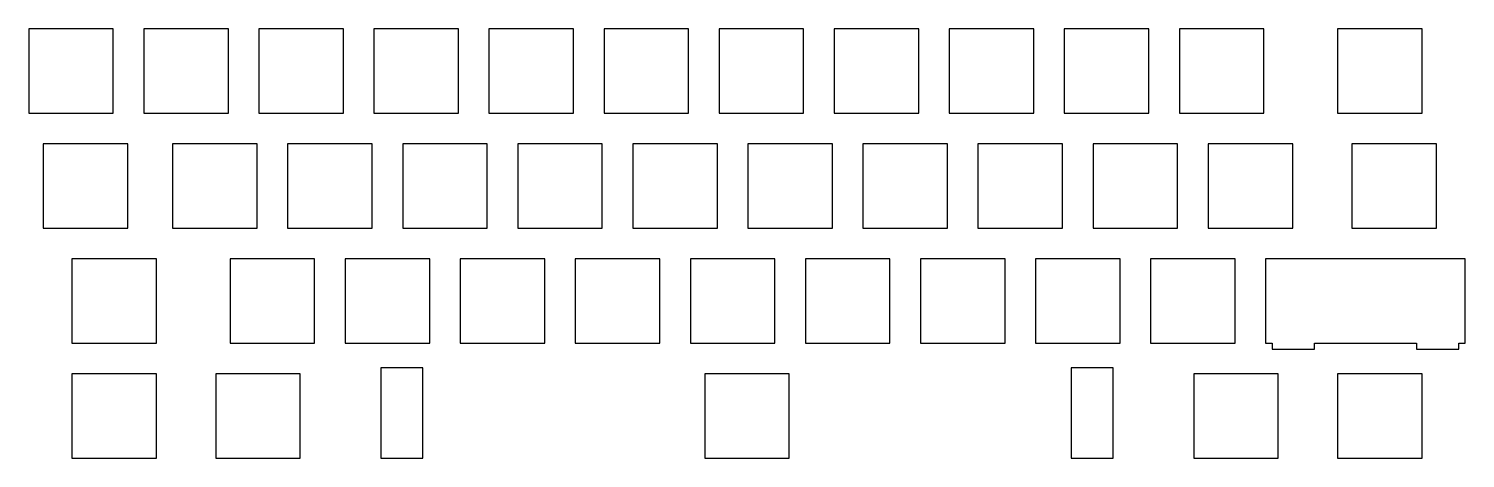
# Model space of a CAD drawing. Header units: millimetres. Extents: x 3 to 240, y -74 to -3.
import ezdxf

# ---------------------------------------------------------------- set-up
doc = ezdxf.new("R2010")
doc.units = ezdxf.units.MM

msp = doc.modelspace()

# ---------------------------------------------------------------- linework, layer by layer
for p, q in [((16.525, -2.525), (2.525, -2.525)), ((2.525, -2.525), (2.525, -16.525)), ((16.525, -16.525), (16.525, -2.525)), ((35.575, -2.525), (21.575, -2.525)), ((21.575, -2.525), (21.575, -16.525)), ((35.575, -16.525), (35.575, -2.525)), ((54.625, -2.525), (40.625, -2.525)), ((40.625, -2.525), (40.625, -16.525)), ((54.625, -16.525), (54.625, -2.525)), ((73.675, -2.525), (59.675, -2.525)), ((59.675, -2.525), (59.675, -16.525)), ((73.675, -16.525), (73.675, -2.525)), ((92.725, -2.525), (78.725, -2.525)), ((78.725, -2.525), (78.725, -16.525)), ((92.725, -16.525), (92.725, -2.525)), ((111.775, -2.525), (97.775, -2.525)), ((97.775, -2.525), (97.775, -16.525)), ((111.775, -16.525), (111.775, -2.525)), ((130.825, -2.525), (116.825, -2.525)), ((116.825, -2.525), (116.825, -16.525)), ((130.825, -16.525), (130.825, -2.525)), ((149.875, -2.525), (135.875, -2.525)), ((135.875, -2.525), (135.875, -16.525)), ((149.875, -16.525), (149.875, -2.525)), ((168.925, -2.525), (154.925, -2.525)), ((154.925, -2.525), (154.925, -16.525)), ((168.925, -16.525), (168.925, -2.525)), ((187.975, -2.525), (173.975, -2.525)), ((173.975, -2.525), (173.975, -16.525)), ((187.975, -16.525), (187.975, -2.525)), ((207.025, -2.525), (193.025, -2.525)), ((193.025, -2.525), (193.025, -16.525)), ((207.025, -16.525), (207.025, -2.525)), ((233.21875, -2.525), (219.21875, -2.525)), ((219.21875, -2.525), (219.21875, -16.525)), ((233.21875, -16.525), (233.21875, -2.525)), ((2.525, -16.525), (16.525, -16.525)), ((21.575, -16.525), (35.575, -16.525)), ((40.625, -16.525), (54.625, -16.525)), ((59.675, -16.525), (73.675, -16.525)), ((78.725, -16.525), (92.725, -16.525)), ((97.775, -16.525), (111.775, -16.525)), ((116.825, -16.525), (130.825, -16.525)), ((135.875, -16.525), (149.875, -16.525)), ((154.925, -16.525), (168.925, -16.525)), ((173.975, -16.525), (187.975, -16.525)), ((193.025, -16.525), (207.025, -16.525)), ((219.21875, -16.525), (233.21875, -16.525)), ((18.90625, -21.575), (4.90625, -21.575)), ((4.90625, -21.575), (4.90625, -35.575)), ((18.90625, -35.575), (18.90625, -21.575)), ((40.3375, -21.575), (26.3375, -21.575)), ((26.3375, -21.575), (26.3375, -35.575)), ((40.3375, -35.575), (40.3375, -21.575)), ((59.3875, -21.575), (45.3875, -21.575)), ((45.3875, -21.575), (45.3875, -35.575)), ((59.3875, -35.575), (59.3875, -21.575)), ((78.4375, -21.575), (64.4375, -21.575)), ((64.4375, -21.575), (64.4375, -35.575)), ((78.4375, -35.575), (78.4375, -21.575)), ((97.4875, -21.575), (83.4875, -21.575)), ((83.4875, -21.575), (83.4875, -35.575)), ((97.4875, -35.575), (97.4875, -21.575)), ((116.5375, -21.575), (102.5375, -21.575)), ((102.5375, -21.575), (102.5375, -35.575)), ((116.5375, -35.575), (116.5375, -21.575)), ((135.5875, -21.575), (121.5875, -21.575)), ((121.5875, -21.575), (121.5875, -35.575)), ((135.5875, -35.575), (135.5875, -21.575)), ((154.6375, -21.575), (140.6375, -21.575)), ((140.6375, -21.575), (140.6375, -35.575)), ((154.6375, -35.575), (154.6375, -21.575)), ((173.6875, -21.575), (159.6875, -21.575)), ((159.6875, -21.575), (159.6875, -35.575)), ((173.6875, -35.575), (173.6875, -21.575)), ((192.7375, -21.575), (178.7375, -21.575)), ((178.7375, -21.575), (178.7375, -35.575)), ((192.7375, -35.575), (192.7375, -21.575)), ((211.7875, -21.575), (197.7875, -21.575)), ((197.7875, -21.575), (197.7875, -35.575)), ((211.7875, -35.575), (211.7875, -21.575)), ((235.6, -21.575), (221.6, -21.575)), ((221.6, -21.575), (221.6, -35.575)), ((235.6, -35.575), (235.6, -21.575)), ((4.90625, -35.575), (18.90625, -35.575)), ((26.3375, -35.575), (40.3375, -35.575)), ((45.3875, -35.575), (59.3875, -35.575)), ((64.4375, -35.575), (78.4375, -35.575)), ((83.4875, -35.575), (97.4875, -35.575)), ((102.5375, -35.575), (116.5375, -35.575)), ((121.5875, -35.575), (135.5875, -35.575)), ((140.6375, -35.575), (154.6375, -35.575)), ((159.6875, -35.575), (173.6875, -35.575)), ((178.7375, -35.575), (192.7375, -35.575)), ((197.7875, -35.575), (211.7875, -35.575)), ((221.6, -35.575), (235.6, -35.575)), ((23.66875, -40.625), (9.66875, -40.625)), ((9.66875, -40.625), (9.66875, -54.625)), ((23.66875, -54.625), (23.66875, -40.625)), ((49.8625, -40.625), (35.8625, -40.625)), ((35.8625, -40.625), (35.8625, -54.625)), ((49.8625, -54.625), (49.8625, -40.625)), ((68.9125, -40.625), (54.9125, -40.625)), ((54.9125, -40.625), (54.9125, -54.625)), ((68.9125, -54.625), (68.9125, -40.625)), ((87.9625, -40.625), (73.9625, -40.625)), ((73.9625, -40.625), (73.9625, -54.625)), ((87.9625, -54.625), (87.9625, -40.625)), ((107.0125, -40.625), (93.0125, -40.625)), ((93.0125, -40.625), (93.0125, -54.625)), ((107.0125, -54.625), (107.0125, -40.625)), ((126.0625, -40.625), (112.0625, -40.625)), ((112.0625, -40.625), (112.0625, -54.625)), ((126.0625, -54.625), (126.0625, -40.625)), ((145.1125, -40.625), (131.1125, -40.625)), ((131.1125, -40.625), (131.1125, -54.625)), ((145.1125, -54.625), (145.1125, -40.625)), ((164.1625, -40.625), (150.1625, -40.625)), ((150.1625, -40.625), (150.1625, -54.625)), ((164.1625, -54.625), (164.1625, -40.625)), ((183.2125, -40.625), (169.2125, -40.625)), ((169.2125, -40.625), (169.2125, -54.625)), ((183.2125, -54.625), (183.2125, -40.625)), ((202.2625, -40.625), (188.2625, -40.625)), ((188.2625, -40.625), (188.2625, -54.625)), ((202.2625, -54.625), (202.2625, -40.625)), ((208.3995, -40.625), (207.3125, -40.625)), ((207.3125, -40.625), (207.3125, -54.625)), ((215.3995, -40.625), (208.3995, -40.625)), ((216.8375, -40.625), (215.3995, -40.625)), ((221.3125, -40.625), (216.8375, -40.625)), ((226.3625, -40.625), (221.3125, -40.625)), ((230.8375, -40.625), (226.3625, -40.625)), ((232.2755, -40.625), (230.8375, -40.625)), ((239.2755, -40.625), (232.2755, -40.625)), ((240.3625, -40.625), (239.2755, -40.625)), ((240.3625, -54.625), (240.3625, -40.625)), ((9.66875, -54.625), (23.66875, -54.625)), ((35.8625, -54.625), (49.8625, -54.625)), ((54.9125, -54.625), (68.9125, -54.625)), ((73.9625, -54.625), (87.9625, -54.625)), ((93.0125, -54.625), (107.0125, -54.625)), ((112.0625, -54.625), (126.0625, -54.625)), ((131.1125, -54.625), (145.1125, -54.625)), ((150.1625, -54.625), (164.1625, -54.625)), ((169.2125, -54.625), (183.2125, -54.625)), ((188.2625, -54.625), (202.2625, -54.625)), ((207.3125, -54.625), (208.3995, -54.625)), ((208.3995, -54.625), (208.3995, -55.625)), ((215.3995, -54.625), (216.8375, -54.625)), ((215.3995, -55.625), (215.3995, -54.625)), ((216.8375, -54.625), (221.3125, -54.625)), ((221.3125, -54.625), (226.3625, -54.625)), ((226.3625, -54.625), (230.8375, -54.625)), ((230.8375, -54.625), (232.2755, -54.625)), ((232.2755, -54.625), (232.2755, -55.625)), ((239.2755, -55.625), (239.2755, -54.625)), ((239.2755, -54.625), (240.3625, -54.625)), ((208.3995, -55.625), (215.3995, -55.625)), ((232.2755, -55.625), (239.2755, -55.625)), ((67.79375, -58.675), (60.79375, -58.675)), ((60.79375, -58.675), (60.79375, -73.675)), ((67.79375, -73.675), (67.79375, -58.675)), ((182.09375, -58.675), (175.09375, -58.675)), ((175.09375, -58.675), (175.09375, -73.675)), ((182.09375, -73.675), (182.09375, -58.675)), ((23.66875, -59.675), (9.66875, -59.675)), ((9.66875, -59.675), (9.66875, -73.675)), ((23.66875, -73.675), (23.66875, -59.675)), ((47.48125, -59.675), (33.48125, -59.675)), ((33.48125, -59.675), (33.48125, -73.675)), ((47.48125, -73.675), (47.48125, -59.675)), ((128.44375, -59.675), (114.44375, -59.675)), ((114.44375, -59.675), (114.44375, -73.675)), ((128.44375, -73.675), (128.44375, -59.675)), ((209.40625, -59.675), (195.40625, -59.675)), ((195.40625, -59.675), (195.40625, -73.675)), ((209.40625, -73.675), (209.40625, -59.675)), ((233.21875, -59.675), (219.21875, -59.675)), ((219.21875, -59.675), (219.21875, -73.675)), ((233.21875, -73.675), (233.21875, -59.675)), ((9.66875, -73.675), (23.66875, -73.675)), ((33.48125, -73.675), (47.48125, -73.675)), ((60.79375, -73.675), (67.79375, -73.675)), ((114.44375, -73.675), (128.44375, -73.675)), ((175.09375, -73.675), (182.09375, -73.675)), ((195.40625, -73.675), (209.40625, -73.675)), ((219.21875, -73.675), (233.21875, -73.675))]:
    msp.add_line(p, q)

doc.saveas('drawing.dxf')
